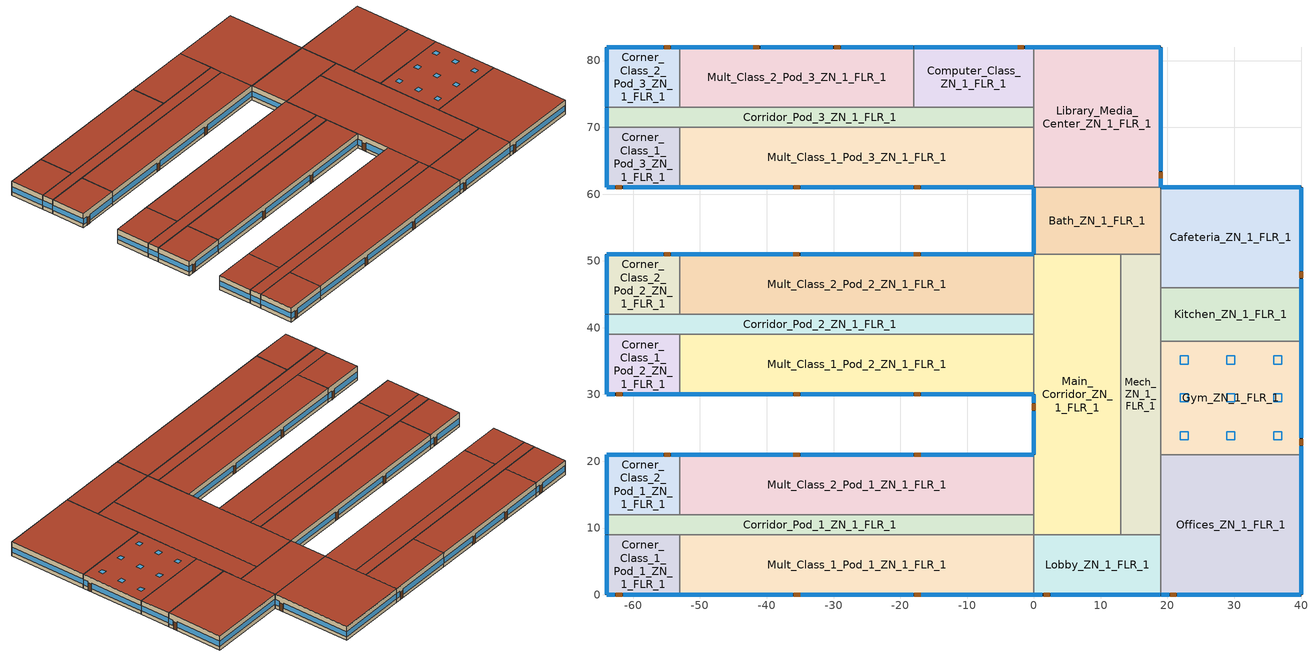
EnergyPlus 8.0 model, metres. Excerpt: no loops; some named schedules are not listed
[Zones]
Corner_Class_1_Pod_1_ZN_1_FLR_1
 floor ground (ext_slab_6in_with_carpet): -64,9 -53,9 -53,0 -64,0 z0
 wall outside (nonres_ext_wall): -64,9 -64,0 -53,0 z0:4
 wall to Mult_Class_1_Pod_1_ZN_1_FLR_1 (int_wall): -53,0 -53,9 z0:4
 wall to Corridor_Pod_1_ZN_1_FLR_1 (int_wall): -53,9 -64,9 z0:4
 window (Window_U_0.40_SHGC_0.38): -64,8.95 -64,0.05 z1.1:2.52; -63.95,0 -62.73,0 / -61.51,0 -53.05,0 z0.92:2.51
 door (Swinging Door_con): -62.59,0 -61.68,0 z0:2.13
 roof outside (nonres_roof): -64,0 -53,0 -53,9 -64,9 z4
Mult_Class_1_Pod_1_ZN_1_FLR_1
 floor ground (ext_slab_6in_with_carpet): -53,9 0,9 0,0 -53,0 z0
 wall outside (nonres_ext_wall): -53,0 0,0 z0:4
 wall to Lobby_ZN_1_FLR_1 (int_wall): 0,0 0,9 z0:4
 wall to Corridor_Pod_1_ZN_1_FLR_1 (int_wall): 0,9 -53,9 z0:4
 window (Window_U_0.40_SHGC_0.38): -52.95,0 -36.13,0 / -34.91,0 -18.09,0 / -16.87,0 -0.05,0 z1.03:2.5
 door (Swinging Door_con): -35.94,0 -35.02,0 / -17.88,0 -16.97,0 z0:2.13
 roof outside (nonres_roof): -53,0 0,0 0,9 -53,9 z4
Corridor_Pod_1_ZN_1_FLR_1
 floor ground (ext_slab_6in_with_carpet): -64,12 0,12 0,9 -64,9 z0
 wall outside (nonres_ext_wall): -64,12 -64,9 z0:4
 wall to Main_Corridor_ZN_1_FLR_1 (int_wall): 0,9 0,12 z0:4
 wall to Mult_Class_2_Pod_1_ZN_1_FLR_1 (int_wall): 0,12 -53,12 z0:4
 wall to Corner_Class_2_Pod_1_ZN_1_FLR_1 (int_wall): -53,12 -64,12 z0:4
 window (Window_U_0.40_SHGC_0.38): -64,11.95 -64,9.05 z1.1:2.55
 roof outside (nonres_roof): -64,9 0,9 0,12 -64,12 z4
Corner_Class_2_Pod_1_ZN_1_FLR_1
 floor ground (ext_slab_6in_with_carpet): -64,21 -53,21 -53,12 -64,12 z0
 wall outside (nonres_ext_wall): -53,21 -64,21 -64,12 z0:4
 wall to Mult_Class_2_Pod_1_ZN_1_FLR_1 (int_wall): -53,12 -53,21 z0:4
 window (Window_U_0.40_SHGC_0.38): -64,20.95 -64,12.05 z1.1:2.52; -53.05,21 -54.27,21 / -55.49,21 -63.95,21 z0.92:2.51
 door (Swinging Door_con): -54.43,21 -55.34,21 z0:2.13
 roof outside (nonres_roof): -64,12 -53,12 -53,21 -64,21 z4
Mult_Class_2_Pod_1_ZN_1_FLR_1
 floor ground (ext_slab_6in_with_carpet): -53,21 0,21 0,12 -53,12 z0
 wall outside (nonres_ext_wall): 0,21 -53,21 z0:4
 wall to Main_Corridor_ZN_1_FLR_1 (int_wall): 0,12 0,21 z0:4
 window (Window_U_0.40_SHGC_0.38): -0.05,21 -16.87,21 / -18.09,21 -34.91,21 / -36.13,21 -52.95,21 z1.03:2.5
 door (Swinging Door_con): -16.98,21 -17.89,21 / -35.09,21 -36.01,21 z0:2.13
 roof outside (nonres_roof): -53,12 0,12 0,21 -53,21 z4
Corner_Class_1_Pod_2_ZN_1_FLR_1
 floor ground (ext_slab_6in_with_carpet): -64,39 -53,39 -53,30 -64,30 z0
 wall outside (nonres_ext_wall): -64,39 -64,30 -53,30 z0:4
 wall to Mult_Class_1_Pod_2_ZN_1_FLR_1 (int_wall): -53,30 -53,39 z0:4
 wall to Corridor_Pod_2_ZN_1_FLR_1 (int_wall): -53,39 -64,39 z0:4
 window (Window_U_0.40_SHGC_0.38): -64,38.95 -64,30.05 z1.1:2.52; -63.95,30 -62.73,30 / -61.51,30 -53.05,30 z0.92:2.51
 door (Swinging Door_con): -62.53,30 -61.62,30 z0:2.13
 roof outside (nonres_roof): -64,30 -53,30 -53,39 -64,39 z4
Mult_Class_1_Pod_2_ZN_1_FLR_1
 floor ground (ext_slab_6in_with_carpet): -53,39 0,39 0,30 -53,30 z0
 wall outside (nonres_ext_wall): -53,30 0,30 z0:4
 wall to Main_Corridor_ZN_1_FLR_1 (int_wall): 0,30 0,39 z0:4
 wall to Corridor_Pod_2_ZN_1_FLR_1 (int_wall): 0,39 -53,39 z0:4
 window (Window_U_0.40_SHGC_0.38): -52.95,30 -36.13,30 / -34.91,30 -18.09,30 / -16.87,30 -0.05,30 z1.03:2.5
 door (Swinging Door_con): -35.94,30 -35.03,30 / -17.89,30 -16.98,30 z0:2.13
 roof outside (nonres_roof): -53,30 0,30 0,39 -53,39 z4
Corridor_Pod_2_ZN_1_FLR_1
 floor ground (ext_slab_6in_with_carpet): -64,42 0,42 0,39 -64,39 z0
 wall outside (nonres_ext_wall): -64,42 -64,39 z0:4
 wall to Main_Corridor_ZN_1_FLR_1 (int_wall): 0,39 0,42 z0:4
 wall to Mult_Class_2_Pod_2_ZN_1_FLR_1 (int_wall): 0,42 -53,42 z0:4
 wall to Corner_Class_2_Pod_2_ZN_1_FLR_1 (int_wall): -53,42 -64,42 z0:4
 window (Window_U_0.40_SHGC_0.38): -64,41.95 -64,39.05 z1.1:2.55
 roof outside (nonres_roof): -64,39 0,39 0,42 -64,42 z4
Corner_Class_2_Pod_2_ZN_1_FLR_1
 floor ground (ext_slab_6in_with_carpet): -64,51 -53,51 -53,42 -64,42 z0
 wall outside (nonres_ext_wall): -53,51 -64,51 -64,42 z0:4
 wall to Mult_Class_2_Pod_2_ZN_1_FLR_1 (int_wall): -53,42 -53,51 z0:4
 window (Window_U_0.40_SHGC_0.38): -64,50.95 -64,42.05 z1.1:2.52; -53.05,51 -54.27,51 / -55.49,51 -63.95,51 z0.92:2.51
 door (Swinging Door_con): -54.45,51 -55.36,51 z0:2.13
 roof outside (nonres_roof): -64,42 -53,42 -53,51 -64,51 z4
Mult_Class_2_Pod_2_ZN_1_FLR_1
 floor ground (ext_slab_6in_with_carpet): -53,51 0,51 0,42 -53,42 z0
 wall outside (nonres_ext_wall): 0,51 -53,51 z0:4
 wall to Main_Corridor_ZN_1_FLR_1 (int_wall): 0,42 0,51 z0:4
 window (Window_U_0.40_SHGC_0.38): -0.05,51 -16.87,51 / -18.09,51 -34.91,51 / -36.13,51 -52.95,51 z1.03:2.5
 door (Swinging Door_con): -17.05,51 -17.96,51 / -35.11,51 -36.02,51 z0:2.13
 roof outside (nonres_roof): -53,42 0,42 0,51 -53,51 z4
Corner_Class_1_Pod_3_ZN_1_FLR_1
 floor ground (ext_slab_6in_with_carpet): -64,70 -53,70 -53,61 -64,61 z0
 wall outside (nonres_ext_wall): -64,70 -64,61 -53,61 z0:4
 wall to Mult_Class_1_Pod_3_ZN_1_FLR_1 (int_wall): -53,61 -53,70 z0:4
 wall to Corridor_Pod_3_ZN_1_FLR_1 (int_wall): -53,70 -64,70 z0:4
 window (Window_U_0.40_SHGC_0.38): -64,69.95 -64,61.05 z1.1:2.52; -63.95,61 -62.73,61 / -61.51,61 -53.05,61 z0.92:2.51
 door (Swinging Door_con): -62.62,61 -61.7,61 z0:2.13
 roof outside (nonres_roof): -64,61 -53,61 -53,70 -64,70 z4
Mult_Class_1_Pod_3_ZN_1_FLR_1
 floor ground (ext_slab_6in_with_carpet): -53,70 0,70 0,61 -53,61 z0
 wall outside (nonres_ext_wall): -53,61 0,61 z0:4
 wall to Library_Media_Center_ZN_1_FLR_1 (int_wall): 0,61 0,70 z0:4
 wall to Corridor_Pod_3_ZN_1_FLR_1 (int_wall): 0,70 -53,70 z0:4
 window (Window_U_0.40_SHGC_0.38): -52.95,61 -36.13,61 / -34.91,61 -18.09,61 / -16.87,61 -0.05,61 z1.03:2.5
 door (Swinging Door_con): -35.96,61 -35.05,61 / -17.92,61 -17.01,61 z0:2.13
 roof outside (nonres_roof): -53,61 0,61 0,70 -53,70 z4
Corridor_Pod_3_ZN_1_FLR_1
 floor ground (ext_slab_6in_with_carpet): -64,73 0,73 0,70 -64,70 z0
 wall outside (nonres_ext_wall): -64,73 -64,70 z0:4
 wall to Library_Media_Center_ZN_1_FLR_1 (int_wall): 0,70 0,73 z0:4
 wall to Computer_Class_ZN_1_FLR_1 (int_wall): 0,73 -18,73 z0:4
 wall to Mult_Class_2_Pod_3_ZN_1_FLR_1 (int_wall): -18,73 -53,73 z0:4
 wall to Corner_Class_2_Pod_3_ZN_1_FLR_1 (int_wall): -53,73 -64,73 z0:4
 window (Window_U_0.40_SHGC_0.38): -64,72.95 -64,70.05 z1.1:2.55
 roof outside (nonres_roof): -64,70 0,70 0,73 -64,73 z4
Corner_Class_2_Pod_3_ZN_1_FLR_1
 floor ground (ext_slab_6in_with_carpet): -64,82 -53,82 -53,73 -64,73 z0
 wall outside (nonres_ext_wall): -53,82 -64,82 -64,73 z0:4
 wall to Mult_Class_2_Pod_3_ZN_1_FLR_1 (int_wall): -53,73 -53,82 z0:4
 window (Window_U_0.40_SHGC_0.38): -53.05,82 -54.27,82 / -55.52,82 -63.95,82 z0.92:2.51; -64,81.95 -64,73.05 z1.1:2.52
 door (Swinging Door_con): -54.44,82 -55.36,82 z0:2.13
 roof outside (nonres_roof): -64,73 -53,73 -53,82 -64,82 z4
Mult_Class_2_Pod_3_ZN_1_FLR_1
 floor ground (ext_slab_6in_with_carpet): -53,82 -18,82 -18,73 -53,73 z0
 wall outside (nonres_ext_wall): -18,82 -53,82 z0:4
 wall to Computer_Class_ZN_1_FLR_1 (int_wall): -18,73 -18,82 z0:4
 window (Window_U_0.40_SHGC_0.38): -18.05,82 -28.87,82 / -30.09,82 -40.91,82 / -42.13,82 -52.95,82 z0.99:2.5
 door (Swinging Door_con): -29,82 -29.92,82 / -41.09,82 -42.01,82 z0:2.13
 roof outside (nonres_roof): -53,73 -18,73 -18,82 -53,82 z4
Computer_Class_ZN_1_FLR_1
 floor ground (ext_slab_6in_with_carpet): -18,82 0,82 0,73 -18,73 z0
 wall outside (nonres_ext_wall): 0,82 -18,82 z0:4
 wall to Library_Media_Center_ZN_1_FLR_1 (int_wall): 0,73 0,82 z0:4
 window (Window_U_0.40_SHGC_0.38): -0.05,82 -1.27,82 / -2.49,82 -17.95,82 z1:2.51
 door (Swinging Door_con): -1.5,82 -2.42,82 z0:2.13
 roof outside (nonres_roof): -18,73 0,73 0,82 -18,82 z4
Main_Corridor_ZN_1_FLR_1
 floor ground (ext_slab_6in_with_carpet): 0,51 13,51 13,9 0,9 z0
 wall outside (nonres_ext_wall): 0,30 0,21 z0:4
 wall to Lobby_ZN_1_FLR_1 (int_wall): 0,9 13,9 z0:4
 wall to Mech_ZN_1_FLR_1 (int_wall): 13,9 13,51 z0:4
 wall to Bath_ZN_1_FLR_1 (int_wall): 13,51 0,51 z0:4
 window (Window_U_0.40_SHGC_0.38): 0,29.95 0,28.73 / 0,27.51 0,21.05 z0.88:2.52
 door (Swinging Door_con): 0,28.58 0,27.67 z0:2.13
 roof outside (nonres_roof): 0,9 13,9 13,51 0,51 z4
Lobby_ZN_1_FLR_1
 floor ground (ext_slab_6in_with_carpet): 0,9 19,9 19,0 0,0 z0
 wall outside (nonres_ext_wall): 0,0 19,0 z0:4
 wall to Offices_ZN_1_FLR_1 (int_wall): 19,0 19,9 z0:4
 wall to Mech_ZN_1_FLR_1 (int_wall): 19,9 13,9 z0:4
 window (Window_U_0.40_SHGC_0.38): 0.05,0 1.27,0 / 2.49,0 18.95,0 z1:2.51
 door (Swinging Door_con): 1.5,0 2.41,0 z0:2.13
 roof outside (nonres_roof): 0,0 19,0 19,9 0,9 z4
Mech_ZN_1_FLR_1
 floor ground (ext_slab_6in_with_carpet): 13,51 19,51 19,9 13,9 z0
 wall to Offices_ZN_1_FLR_1 (int_wall): 19,9 19,21 z0:4
 wall to Gym_ZN_1_FLR_1 (int_wall): 19,21 19,38 z0:4
 wall to Kitchen_ZN_1_FLR_1 (int_wall): 19,38 19,46 z0:4
 wall to Cafeteria_ZN_1_FLR_1 (int_wall): 19,46 19,51 z0:4
 wall to Bath_ZN_1_FLR_1 (int_wall): 19,51 13,51 z0:4
 roof outside (nonres_roof): 13,9 19,9 19,51 13,51 z4
Bath_ZN_1_FLR_1
 floor ground (ext_slab_6in_with_carpet): 0,61 19,61 19,51 0,51 z0
 wall outside (nonres_ext_wall): 0,61 0,51 z0:4
 wall to Cafeteria_ZN_1_FLR_1 (int_wall): 19,51 19,61 z0:4
 wall to Library_Media_Center_ZN_1_FLR_1 (int_wall): 19,61 0,61 z0:4
 window (Window_U_0.40_SHGC_0.38): 0,60.95 0,51.05 z1.1:2.51
 roof outside (nonres_roof): 0,51 19,51 19,61 0,61 z4
Offices_ZN_1_FLR_1
 floor ground (ext_slab_6in_with_carpet): 19,21 40,21 40,0 19,0 z0
 wall outside (nonres_ext_wall): 19,0 40,0 40,21 z0:4
 wall to Gym_ZN_1_FLR_1 (int_wall): 40,21 19,21 z0:4
 window (Window_U_0.40_SHGC_0.38): 40,0.05 40,20.95 z1.1:2.51; 19.05,0 20.27,0 / 21.49,0 39.95,0 z1.01:2.51
 door (Swinging Door_con): 20.39,0 21.3,0 z0:2.13
 roof outside (nonres_roof): 19,0 40,0 40,21 19,21 z4
Gym_ZN_1_FLR_1
 floor ground (ext_slab_6in_with_carpet): 19,38 40,38 40,21 19,21 z0
 wall outside (nonres_ext_wall): 40,21 40,38 z0:4
 wall to Kitchen_ZN_1_FLR_1 (int_wall): 40,38 19,38 z0:4
 window (Window_U_0.40_SHGC_0.38): 40,21.05 40,22.27 / 40,23.49 40,37.95 z0.99:2.51
 door (Swinging Door_con): 40,22.38 40,23.3 z0:2.13
 roof outside (nonres_roof): 19,21 40,21 40,38 19,38 z4
 skylight (Window_U_0.50_SHGC_0.40): 21.89,23.22 23.11,23.22 23.11,24.44 21.89,24.44 z4; 28.89,23.22 30.11,23.22 30.11,24.44 28.89,24.44 z4; 35.89,23.22 37.11,23.22 37.11,24.44 35.89,24.44 z4; 21.89,28.89 23.11,28.89 23.11,30.11 21.89,30.11 z4; 28.89,28.89 30.11,28.89 30.11,30.11 28.89,30.11 z4; 35.89,28.89 37.11,28.89 37.11,30.11 35.89,30.11 z4; 21.89,34.56 23.11,34.56 23.11,35.78 21.89,35.78 z4; 28.89,34.56 30.11,34.56 30.11,35.78 28.89,35.78 z4; 35.89,34.56 37.11,34.56 37.11,35.78 35.89,35.78 z4
Kitchen_ZN_1_FLR_1
 floor ground (ext_slab_6in_with_carpet): 19,46 40,46 40,38 19,38 z0
 wall outside (nonres_ext_wall): 40,38 40,46 z0:4
 wall to Cafeteria_ZN_1_FLR_1 (int_wall): 40,46 19,46 z0:4
 window (Window_U_0.40_SHGC_0.38): 40,38.05 40,45.95 z1.1:2.52
 roof outside (nonres_roof): 19,38 40,38 40,46 19,46 z4
Cafeteria_ZN_1_FLR_1
 floor ground (ext_slab_6in_with_carpet): 19,61 40,61 40,46 19,46 z0
 wall outside (nonres_ext_wall): 40,46 40,61 19,61 z0:4
 window (Window_U_0.40_SHGC_0.38): 39.95,61 19.05,61 z1.1:2.51; 40,46.05 40,47.27 / 40,48.49 40,60.95 z0.97:2.51
 door (Swinging Door_con): 40,47.45 40,48.37 z0:2.13
 roof outside (nonres_roof): 19,46 40,46 40,61 19,61 z4
Library_Media_Center_ZN_1_FLR_1
 floor ground (ext_slab_6in_with_carpet): 0,82 19,82 19,61 0,61 z0
 wall outside (nonres_ext_wall): 19,61 19,82 0,82 z0:4
 window (Window_U_0.40_SHGC_0.38): 18.95,82 0.05,82 z1.1:2.51; 19,61.05 19,62.27 / 19,63.49 19,81.95 z1.01:2.51
 door (Swinging Door_con): 19,62.4 19,63.31 z0:2.13
 roof outside (nonres_roof): 0,61 19,61 19,82 0,82 z4
[Building]
Primary School: North Axis {deg}=0; Terrain=City; Loads Convergence Tolerance Value=0.04; Temperature Convergence Tolerance Value {deltaC}=0.2; Solar Distribution=FullInteriorAndExterior; Maximum Number of Warmup Days=25; Minimum Number of Warmup Days=6
[Site:Location]
Site:Location=Denver-Aurora-Buckley.AFB_CO_USA WMO=724695; Latitude {N+ S-}=39.72; Longitude {W- E+}=-104.75; Time Zone Relative to GMT {GMT+/-}=-7; Elevation {m}=1726
[SizingPeriod:DesignDay] Day of Month=21; Dry-Bulb Temperature Range Modifier Type=DefaultMultipliers; Humidity Condition Type=Wetbulb; Barometric Pressure {Pa}=82237; Rain {Yes/No}=No; Snow on ground {Yes/No}=No; Daylight Savings Time Indicator=No
Name | Month | Day Type | Maximum Dry-Bulb Temperature {C} | Daily Dry-Bulb Temperature Range {C} | Wetbulb at Maximum Dry-Bulb {C} | Wind Speed {m/s} design conditions vs. traditional 6.71 m/s (15 mph) | Wind Direction {Degrees; N=0, S=180} | Solar Model Indicator | Clearness {0.0 to 1.1} | Wind Speed {m/s} design conditions vs. traditional 3.35 m/s (7mph) | ASHRAE Clear Sky Optical Depth for Beam Irradiance (taub) | ASHRAE Clear Sky Optical Depth for Diffuse Irradiance (taud)
Denver-Aurora-Buckley.AFB_CO_USA Ann Htg 99.6% Condns DB | 12 | WinterDesignDay | -17.9 | 0 | -17.9 | 2.5 | 180 | ASHRAEClearSky | 0
Denver-Aurora-Buckley.AFB_CO_USA Ann Clg .4% Condns DB=>MWB | 7 | SummerDesignDay | 33.9 | 14.8 | 15 |  | 30 | ASHRAETau |  | 3.6 | 0.423 | 2.02
[Site:GroundTemperature:BuildingSurface]
20.68, 20.64, 20.65, 20.65, 20.7, 22.97, 23.33, 23.41, 23.45, 21.17, 20.85, 20.74
[Site:WaterMainsTemperature]
Calculation Method=CORRELATION; Annual Average Outdoor Air Temperature {C}=9.95; Maximum Difference In Monthly Average Outdoor Air Temperatures {deltaC}=23.7
[Material:NoMass]
Opaque Door panel_con: MediumRough, 0.475964, 0.9, 0.7, 0.7
CP02 CARPET PAD: VeryRough, 0.21648, 0.9, 0.7, 0.8
Nonres_Roof_Insulation: MediumSmooth, 5.30668, 0.9, 0.7, 0.7
Nonres_Exterior_Wall_Insulation: MediumSmooth, 2.81828, 0.9, 0.7, 0.7
[Construction]
Swinging Door_con: Opaque Door panel_con
InteriorFurnishings: Std Wood 6inch
int_wall: G01 13mm gypsum board, G01 13mm gypsum board
ext_slab_6in_with_carpet: 150mm Normalweight concrete floor, CP02 CARPET PAD
nonres_roof: F13 Built-up roofing, Nonres_Roof_Insulation, F08 Metal surface
nonres_ext_wall: F07 25mm stucco, G01 16mm gypsum board, Nonres_Exterior_Wall_Insulation, G01 16mm gypsum board
Window_U_0.50_SHGC_0.40: Glass_2052_LayerAvg, Gap_1_W_0_0038, Glass_2027F_LayerAvg
[CONSTRUCTION]
Window_U_0.40_SHGC_0.38, Glass_8652_LayerAvg, Gap_1_W_0_0127, Glass_102_LayerAvg
[Material]
Name | Roughness | Thickness {m} | Conductivity {W/m-K} | Density {kg/m3} | Specific Heat {J/kg-K} | Thermal Absorptance | Solar Absorptance | Visible Absorptance | Absorptance:Thermal | Absorptance:Solar | Absorptance:Visible
Std Wood 6inch | MediumSmooth | 0.15 | 0.12 | 540 | 1210 | 0.9 | 0.7 | 0.7
F07 25mm stucco | Smooth | 0.0254 | 0.72 | 1856 | 840 | 0.9 | 0.7 | 0.7
F08 Metal surface | Smooth | 0.0008 | 45.28 | 7824 | 500
F13 Built-up roofing | Rough | 0.0095 | 0.16 | 1120 | 1460 |  |  |  | 0.9 | 0.77
G01 13mm gypsum board | Smooth | 0.0127 | 0.16 | 800 | 1090 |  |  |  | 0.9 | 0.7 | 0.5
G01 16mm gypsum board | MediumSmooth | 0.0159 | 0.16 | 800 | 1090
150mm Normalweight concrete floor | MediumRough | 0.1524 | 2.31 | 2322 | 832
[WindowMaterial:Glazing] Optical Data Type=SpectralAverage; IR Transmittance=0
Name | Layer name : CLEAR_3.DAT | Thickness | Solar Transmittance | Solar Front Reflectance | Solar Back Reflectance | Visible Transmittance | Visible Front Reflectance | Visible Back reflectance | Front Emissivity | Back Emissivity | Conductivity | Layer name : 86SGP-G.CIG | Layer name : LoE270-4.CIG | Layer name : Low-E 50 CSR.MWF (Window_U_0.41_SHGC_0.38)
 | Glass_102_LayerAvg | 0.003048 | 0.833848 | 0.0747638 | 0.0748545 | 0.89926 | 0.082563 | 0.082564 | 0.84 | 0.84 | 1
 |  | 0.00837 | 0.507767 | 0.054228 | 0.0544931 | 0.586833 | 0.05805 | 0.058397 | 0.84 | 0.84 | 1 | Glass_2052_LayerAvg
 |  | 0.004 | 0.369744 | 0.470069 | 0.340935 | 0.765222 | 0.0546 | 0.073741 | 0.03675 | 0.84 | 1 |  | Glass_2027F_LayerAvg
 |  | 0.003059 | 0.343691 | 0.298987 | 0.462105 | 0.487937 | 0.209449 | 0.306829 | 0.84 | 0.39 | 0.962 |  |  | Glass_8652_LayerAvg
[WindowMaterial:Gas] type=Air
Name | gap name - Air | thickness
 | Gap_1_W_0_0038 | 0.0038
 | Gap_1_W_0_0127 | 0.0127
[Zone] Type=1; Multiplier=1; Ceiling Height {m}=4; Floor Area {m2}=autocalculate; Part of Total Floor Area=Yes
Name | Volume {m3}
Corner_Class_1_Pod_1_ZN_1_FLR_1; Corner_Class_2_Pod_1_ZN_1_FLR_1; Corner_Class_1_Pod_2_ZN_1_FLR_1; Corner_Class_2_Pod_2_ZN_1_FLR_1; Corner_Class_1_Pod_3_ZN_1_FLR_1; Corner_Class_2_Pod_3_ZN_1_FLR_1 | 396
Mult_Class_1_Pod_1_ZN_1_FLR_1; Mult_Class_2_Pod_1_ZN_1_FLR_1; Mult_Class_1_Pod_2_ZN_1_FLR_1; Mult_Class_2_Pod_2_ZN_1_FLR_1; Mult_Class_1_Pod_3_ZN_1_FLR_1 | 1908
Corridor_Pod_1_ZN_1_FLR_1; Corridor_Pod_2_ZN_1_FLR_1; Corridor_Pod_3_ZN_1_FLR_1 | 768
Mult_Class_2_Pod_3_ZN_1_FLR_1; Cafeteria_ZN_1_FLR_1 | 1260
Computer_Class_ZN_1_FLR_1 | 648
Main_Corridor_ZN_1_FLR_1 | 2184
Lobby_ZN_1_FLR_1 | 684
Mech_ZN_1_FLR_1 | 1008
Bath_ZN_1_FLR_1 | 760
Offices_ZN_1_FLR_1 | 1764
Gym_ZN_1_FLR_1 | 1428
Kitchen_ZN_1_FLR_1 | 672
Library_Media_Center_ZN_1_FLR_1 | 1596
[InternalMass] Construction=InteriorFurnishings
Name | Zone | Surface Area {m2}
Corner_Class_1_Pod_1_ZN_1_FLR_1_InternalMass_1 | Corner_Class_1_Pod_1_ZN_1_FLR_1 | 198
Mult_Class_1_Pod_1_ZN_1_FLR_1_InternalMass_1 | Mult_Class_1_Pod_1_ZN_1_FLR_1 | 954
Corridor_Pod_1_ZN_1_FLR_1_InternalMass_1 | Corridor_Pod_1_ZN_1_FLR_1 | 384
Corner_Class_2_Pod_1_ZN_1_FLR_1_InternalMass_1 | Corner_Class_2_Pod_1_ZN_1_FLR_1 | 198
Mult_Class_2_Pod_1_ZN_1_FLR_1_InternalMass_1 | Mult_Class_2_Pod_1_ZN_1_FLR_1 | 954
Corner_Class_1_Pod_2_ZN_1_FLR_1_InternalMass_1 | Corner_Class_1_Pod_2_ZN_1_FLR_1 | 198
Mult_Class_1_Pod_2_ZN_1_FLR_1_InternalMass_1 | Mult_Class_1_Pod_2_ZN_1_FLR_1 | 954
Corridor_Pod_2_ZN_1_FLR_1_InternalMass_1 | Corridor_Pod_2_ZN_1_FLR_1 | 384
Corner_Class_2_Pod_2_ZN_1_FLR_1_InternalMass_1 | Corner_Class_2_Pod_2_ZN_1_FLR_1 | 198
Mult_Class_2_Pod_2_ZN_1_FLR_1_InternalMass_1 | Mult_Class_2_Pod_2_ZN_1_FLR_1 | 954
Corner_Class_1_Pod_3_ZN_1_FLR_1_InternalMass_1 | Corner_Class_1_Pod_3_ZN_1_FLR_1 | 198
Mult_Class_1_Pod_3_ZN_1_FLR_1_InternalMass_1 | Mult_Class_1_Pod_3_ZN_1_FLR_1 | 954
Corridor_Pod_3_ZN_1_FLR_1_InternalMass_1 | Corridor_Pod_3_ZN_1_FLR_1 | 384
Corner_Class_2_Pod_3_ZN_1_FLR_1_InternalMass_1 | Corner_Class_2_Pod_3_ZN_1_FLR_1 | 198
Mult_Class_2_Pod_3_ZN_1_FLR_1_InternalMass_1 | Mult_Class_2_Pod_3_ZN_1_FLR_1 | 630
Computer_Class_ZN_1_FLR_1_InternalMass_1 | Computer_Class_ZN_1_FLR_1 | 324
Main_Corridor_ZN_1_FLR_1_InternalMass_1 | Main_Corridor_ZN_1_FLR_1 | 1092
Lobby_ZN_1_FLR_1_InternalMass_1 | Lobby_ZN_1_FLR_1 | 342
Mech_ZN_1_FLR_1_InternalMass_1 | Mech_ZN_1_FLR_1 | 504
Bath_ZN_1_FLR_1_InternalMass_1 | Bath_ZN_1_FLR_1 | 380
Offices_ZN_1_FLR_1_InternalMass_1 | Offices_ZN_1_FLR_1 | 882
Gym_ZN_1_FLR_1_InternalMass_1 | Gym_ZN_1_FLR_1 | 714
Kitchen_ZN_1_FLR_1_InternalMass_1 | Kitchen_ZN_1_FLR_1 | 336
Cafeteria_ZN_1_FLR_1_InternalMass_1 | Cafeteria_ZN_1_FLR_1 | 630
Library_Media_Center_ZN_1_FLR_1_InternalMass_1 | Library_Media_Center_ZN_1_FLR_1 | 798
[People] Fraction Radiant=0.3; Sensible Heat Fraction=AUTOCALCULATE; Activity Level Schedule=ACTIVITY_SCH; Enable ASHRAE 55 Comfort Warnings=No; Mean Radiant Temperature Calculation Type=ZoneAveraged; Work Efficiency Schedule=WORK_EFF_SCH; Clothing Insulation Schedule=CLOTHING_SCH; Air Velocity Schedule=AIR_VELO_SCH; Thermal Comfort Model 1 Type=FANGER
Name | Zone or ZoneList | Number of People Schedule | Number of People Calculation Method | Zone Floor Area per Person {m2/person} | Number of People
Corner_Class_1_Pod_1_ZN_1_FLR_1 | Corner_Class_1_Pod_1_ZN_1_FLR_1 | BLDG_OCC_SCH | Area/Person | 3.716
Mult_Class_1_Pod_1_ZN_1_FLR_1 | Mult_Class_1_Pod_1_ZN_1_FLR_1 | BLDG_OCC_SCH | Area/Person | 3.716
Corridor_Pod_1_ZN_1_FLR_1 | Corridor_Pod_1_ZN_1_FLR_1 | BLDG_OCC_SCH | People |  | 0
Corner_Class_2_Pod_1_ZN_1_FLR_1 | Corner_Class_2_Pod_1_ZN_1_FLR_1 | BLDG_OCC_SCH | Area/Person | 3.716
Mult_Class_2_Pod_1_ZN_1_FLR_1 | Mult_Class_2_Pod_1_ZN_1_FLR_1 | BLDG_OCC_SCH | Area/Person | 3.716
Corner_Class_1_Pod_2_ZN_1_FLR_1 | Corner_Class_1_Pod_2_ZN_1_FLR_1 | BLDG_OCC_SCH | Area/Person | 3.716
Mult_Class_1_Pod_2_ZN_1_FLR_1 | Mult_Class_1_Pod_2_ZN_1_FLR_1 | BLDG_OCC_SCH | Area/Person | 3.716
Corridor_Pod_2_ZN_1_FLR_1 | Corridor_Pod_2_ZN_1_FLR_1 | BLDG_OCC_SCH | People |  | 0
Corner_Class_2_Pod_2_ZN_1_FLR_1 | Corner_Class_2_Pod_2_ZN_1_FLR_1 | BLDG_OCC_SCH | Area/Person | 3.716
Mult_Class_2_Pod_2_ZN_1_FLR_1 | Mult_Class_2_Pod_2_ZN_1_FLR_1 | BLDG_OCC_SCH | Area/Person | 3.716
Corner_Class_1_Pod_3_ZN_1_FLR_1 | Corner_Class_1_Pod_3_ZN_1_FLR_1 | BLDG_OCC_SCH | Area/Person | 3.716
Mult_Class_1_Pod_3_ZN_1_FLR_1 | Mult_Class_1_Pod_3_ZN_1_FLR_1 | BLDG_OCC_SCH | Area/Person | 3.716
Corridor_Pod_3_ZN_1_FLR_1 | Corridor_Pod_3_ZN_1_FLR_1 | BLDG_OCC_SCH | People |  | 0
Corner_Class_2_Pod_3_ZN_1_FLR_1 | Corner_Class_2_Pod_3_ZN_1_FLR_1 | BLDG_OCC_SCH | Area/Person | 3.716
Mult_Class_2_Pod_3_ZN_1_FLR_1 | Mult_Class_2_Pod_3_ZN_1_FLR_1 | BLDG_OCC_SCH | Area/Person | 3.716
Computer_Class_ZN_1_FLR_1 | Computer_Class_ZN_1_FLR_1 | BLDG_OCC_SCH_Extend | Area/Person | 3.716
Mech_ZN_1_FLR_1 | Mech_ZN_1_FLR_1 | BLDG_OCC_SCH | People |  | 0
Bath_ZN_1_FLR_1 | Bath_ZN_1_FLR_1 | BLDG_OCC_SCH | People |  | 0
Offices_ZN_1_FLR_1 | Offices_ZN_1_FLR_1 | BLDG_OCC_SCH_Offices | Area/Person | 18.579
Gym_ZN_1_FLR_1 | Gym_ZN_1_FLR_1 | BLDG_OCC_SCH_Gym | Area/Person | 3.096
Kitchen_ZN_1_FLR_1 | Kitchen_ZN_1_FLR_1 | BLDG_OCC_SCH | People |  | 27
Cafeteria_ZN_1_FLR_1 | Cafeteria_ZN_1_FLR_1 | BLDG_OCC_SCH_Cafeteria | Area/Person | 0.929
Library_Media_Center_ZN_1_FLR_1 | Library_Media_Center_ZN_1_FLR_1 | BLDG_OCC_SCH | Area/Person | 9.289
[Lights] Design Level Calculation Method=Watts/Area; Return Air Fraction=0; Fraction Radiant=0.37; Fraction Visible=0.2; Fraction Replaceable=1; Return Air Fraction Calculated from Plenum Temperature=No
Name | Zone or ZoneList | Schedule | Watts per Zone Floor Area {W/m2}2},
Corner_Class_1_Pod_1_ZN_1_FLR_1_Lights | Corner_Class_1_Pod_1_ZN_1_FLR_1 | BLDG_LIGHT_CLASSROOM_SCH | 9.9028
Mult_Class_1_Pod_1_ZN_1_FLR_1_Lights | Mult_Class_1_Pod_1_ZN_1_FLR_1 | BLDG_LIGHT_CLASSROOM_SCH | 9.9028
Corridor_Pod_1_ZN_1_FLR_1_Lights | Corridor_Pod_1_ZN_1_FLR_1 | BLDG_LIGHT_CORRIDOR_SCH | 7.10418
Corner_Class_2_Pod_1_ZN_1_FLR_1_Lights | Corner_Class_2_Pod_1_ZN_1_FLR_1 | BLDG_LIGHT_CLASSROOM_SCH | 9.9028
Mult_Class_2_Pod_1_ZN_1_FLR_1_Lights | Mult_Class_2_Pod_1_ZN_1_FLR_1 | BLDG_LIGHT_CLASSROOM_SCH | 9.9028
Corner_Class_1_Pod_2_ZN_1_FLR_1_Lights | Corner_Class_1_Pod_2_ZN_1_FLR_1 | BLDG_LIGHT_CLASSROOM_SCH | 9.9028
Mult_Class_1_Pod_2_ZN_1_FLR_1_Lights | Mult_Class_1_Pod_2_ZN_1_FLR_1 | BLDG_LIGHT_CLASSROOM_SCH | 9.9028
Corridor_Pod_2_ZN_1_FLR_1_Lights | Corridor_Pod_2_ZN_1_FLR_1 | BLDG_LIGHT_CORRIDOR_SCH | 7.10418
Corner_Class_2_Pod_2_ZN_1_FLR_1_Lights | Corner_Class_2_Pod_2_ZN_1_FLR_1 | BLDG_LIGHT_CLASSROOM_SCH | 9.9028
Mult_Class_2_Pod_2_ZN_1_FLR_1_Lights | Mult_Class_2_Pod_2_ZN_1_FLR_1 | BLDG_LIGHT_CLASSROOM_SCH | 9.9028
Corner_Class_1_Pod_3_ZN_1_FLR_1_Lights | Corner_Class_1_Pod_3_ZN_1_FLR_1 | BLDG_LIGHT_CLASSROOM_SCH | 9.9028
Mult_Class_1_Pod_3_ZN_1_FLR_1_Lights | Mult_Class_1_Pod_3_ZN_1_FLR_1 | BLDG_LIGHT_CLASSROOM_SCH | 9.9028
Corridor_Pod_3_ZN_1_FLR_1_Lights | Corridor_Pod_3_ZN_1_FLR_1 | BLDG_LIGHT_CORRIDOR_SCH | 7.10418
Corner_Class_2_Pod_3_ZN_1_FLR_1_Lights | Corner_Class_2_Pod_3_ZN_1_FLR_1 | BLDG_LIGHT_CLASSROOM_SCH | 9.9028
Mult_Class_2_Pod_3_ZN_1_FLR_1_Lights | Mult_Class_2_Pod_3_ZN_1_FLR_1 | BLDG_LIGHT_CLASSROOM_SCH | 9.9028
Computer_Class_ZN_1_FLR_1_Lights | Computer_Class_ZN_1_FLR_1 | BLDG_LIGHT_SCH | 9.9028
Main_Corridor_ZN_1_FLR_1_Lights | Main_Corridor_ZN_1_FLR_1 | BLDG_LIGHT_CORRIDOR_SCH | 7.10418
Lobby_ZN_1_FLR_1_Lights | Lobby_ZN_1_FLR_1 | BLDG_LIGHT_LOBBYFLR1_SCH | 10.7639
Mech_ZN_1_FLR_1_Lights | Mech_ZN_1_FLR_1 | BLDG_LIGHT_SCH | 10.2257
Bath_ZN_1_FLR_1_Lights | Bath_ZN_1_FLR_1 | BLDG_LIGHT_BATH_SCH | 9.14932
Offices_ZN_1_FLR_1_Lights | Offices_ZN_1_FLR_1 | BLDG_LIGHT_OFFICE_SCH | 10.0104
Gym_ZN_1_FLR_1_Lights | Gym_ZN_1_FLR_1 | BLDG_LIGHT_GYM_SCH | 5.38196
Kitchen_ZN_1_FLR_1_Lights | Kitchen_ZN_1_FLR_1 | BLDG_LIGHT_SCH | 11.4097
Cafeteria_ZN_1_FLR_1_Lights | Cafeteria_ZN_1_FLR_1 | BLDG_LIGHT_SCH | 6.78126
Library_Media_Center_ZN_1_FLR_1_Lights | Library_Media_Center_ZN_1_FLR_1 | BLDG_LIGHT_LIBRARY_SCH | 8.39585
[ElectricEquipment] Design Level Calculation Method=EquipmentLevel
Name | Zone or ZoneList | Schedule | Design Level {W} | Fraction Latent | Fraction Radiant | Fraction Lost
Corner_Class_1_Pod_1_ZN_1_FLR_1_PlugMisc_Equip | Corner_Class_1_Pod_1_ZN_1_FLR_1 | BLDG_EQUIP_SCH | 1485 | 0 | 0.5 | 0
Mult_Class_1_Pod_1_ZN_1_FLR_1_PlugMisc_Equip | Mult_Class_1_Pod_1_ZN_1_FLR_1 | BLDG_EQUIP_SCH | 7155 | 0 | 0.5 | 0
Corridor_Pod_1_ZN_1_FLR_1_PlugMisc_Equip | Corridor_Pod_1_ZN_1_FLR_1 | BLDG_EQUIP_SCH | 768 | 0 | 0.5 | 0
Corner_Class_2_Pod_1_ZN_1_FLR_1_PlugMisc_Equip | Corner_Class_2_Pod_1_ZN_1_FLR_1 | BLDG_EQUIP_SCH | 1485 | 0 | 0.5 | 0
Mult_Class_2_Pod_1_ZN_1_FLR_1_PlugMisc_Equip | Mult_Class_2_Pod_1_ZN_1_FLR_1 | BLDG_EQUIP_SCH | 7155 | 0 | 0.5 | 0
Corner_Class_1_Pod_2_ZN_1_FLR_1_PlugMisc_Equip | Corner_Class_1_Pod_2_ZN_1_FLR_1 | BLDG_EQUIP_SCH | 1485 | 0 | 0.5 | 0
Mult_Class_1_Pod_2_ZN_1_FLR_1_PlugMisc_Equip | Mult_Class_1_Pod_2_ZN_1_FLR_1 | BLDG_EQUIP_SCH | 7155 | 0 | 0.5 | 0
Corridor_Pod_2_ZN_1_FLR_1_PlugMisc_Equip | Corridor_Pod_2_ZN_1_FLR_1 | BLDG_EQUIP_SCH | 768 | 0 | 0.5 | 0
Corner_Class_2_Pod_2_ZN_1_FLR_1_PlugMisc_Equip | Corner_Class_2_Pod_2_ZN_1_FLR_1 | BLDG_EQUIP_SCH | 1485 | 0 | 0.5 | 0
Mult_Class_2_Pod_2_ZN_1_FLR_1_PlugMisc_Equip | Mult_Class_2_Pod_2_ZN_1_FLR_1 | BLDG_EQUIP_SCH | 7155 | 0 | 0.5 | 0
Corner_Class_1_Pod_3_ZN_1_FLR_1_PlugMisc_Equip | Corner_Class_1_Pod_3_ZN_1_FLR_1 | BLDG_EQUIP_SCH | 1485 | 0 | 0.5 | 0
Mult_Class_1_Pod_3_ZN_1_FLR_1_PlugMisc_Equip | Mult_Class_1_Pod_3_ZN_1_FLR_1 | BLDG_EQUIP_SCH | 7155 | 0 | 0.5 | 0
Corridor_Pod_3_ZN_1_FLR_1_PlugMisc_Equip | Corridor_Pod_3_ZN_1_FLR_1 | BLDG_EQUIP_SCH | 768 | 0 | 0.5 | 0
Corner_Class_2_Pod_3_ZN_1_FLR_1_PlugMisc_Equip | Corner_Class_2_Pod_3_ZN_1_FLR_1 | BLDG_EQUIP_SCH | 1485 | 0 | 0.5 | 0
Mult_Class_2_Pod_3_ZN_1_FLR_1_PlugMisc_Equip | Mult_Class_2_Pod_3_ZN_1_FLR_1 | BLDG_EQUIP_SCH | 4725 | 0 | 0.5 | 0
Computer_Class_ZN_1_FLR_1_PlugMisc_Equip | Computer_Class_ZN_1_FLR_1 | BLDG_EQUIP_SCH | 3240 | 0 | 0.5 | 0
Main_Corridor_ZN_1_FLR_1_PlugMisc_Equip | Main_Corridor_ZN_1_FLR_1 | BLDG_EQUIP_SCH | 2184 | 0 | 0.5 | 0
Lobby_ZN_1_FLR_1_PlugMisc_Equip | Lobby_ZN_1_FLR_1 | BLDG_EQUIP_SCH | 684 | 0 | 0.5 | 0
Mech_ZN_1_FLR_1_PlugMisc_Equip | Mech_ZN_1_FLR_1 | BLDG_EQUIP_SCH | 2520 | 0 | 0.5 | 0
Bath_ZN_1_FLR_1_PlugMisc_Equip | Bath_ZN_1_FLR_1 | BLDG_EQUIP_SCH | 760 | 0 | 0.5 | 0
Offices_ZN_1_FLR_1_PlugMisc_Equip | Offices_ZN_1_FLR_1 | BLDG_EQUIP_SCH | 4762.8 | 0 | 0.5 | 0
Gym_ZN_1_FLR_1_PlugMisc_Equip | Gym_ZN_1_FLR_1 | BLDG_EQUIP_SCH | 1785 | 0 | 0.5 | 0
Kitchen_ZN_1_FLR_1_MiscElec_Equip | Kitchen_ZN_1_FLR_1 | KITCHEN_ELEC_EQUIP_SCH | 31995.6 | 0.25 | 0.3 | 0.2
Kitchen_ZN_1_FLR_1_Reach-in-Freezer | Kitchen_ZN_1_FLR_1 | Always_on | 915 | 0 | 0.25 | 0
Kitchen_ZN_1_FLR_1_Reach-in-Refrigerator | Kitchen_ZN_1_FLR_1 | Always_on | 570 | 0 | 0.25 | 0
Cafeteria_ZN_1_FLR_1_PlugMisc_Equip | Cafeteria_ZN_1_FLR_1 | KITCHEN_ELEC_EQUIP_SCH | 7997.85 | 0 | 0.5 | 0
Library_Media_Center_ZN_1_FLR_1_PlugMisc_Equip | Library_Media_Center_ZN_1_FLR_1 | BLDG_EQUIP_SCH | 5985 | 0 | 0.5 | 0
[GasEquipment]
Kitchen_ZN_1_FLR_1_MiscGas_Equip: Zone or ZoneList=Kitchen_ZN_1_FLR_1; Schedule=KITCHEN_GAS_EQUIP_SCH; Design Level Calculation Method=EquipmentLevel; Design Level {W}=240425; Fraction Latent=0.1; Fraction Radiant=0.2; Fraction Lost=0.7
[Daylighting:Controls] Total Daylighting Reference Points=2; Z-Coordinate of Second Reference Point {m}=0.762; Lighting Control Type=2; Maximum Allowable Discomfort Glare Index=22; Minimum Input Power Fraction for Continuous Dimming Control=0.3; Minimum Light Output Fraction for Continuous Dimming Control=0.2; Number of Stepped Control Steps=3; Probability Lighting will be Reset When Needed in Manual Stepped Control=1
Name | X-Coordinate of First Reference Point {m} | Y-Coordinate of First Reference Point {m} | Z-Coordinate of First Reference Point {m} | X-Coordinate of Second Reference Point {m} | Y-Coordinate of Second Reference Point {m} | Fraction of Zone Controlled by First Reference Point | Fraction of Zone Controlled by Second Reference Point | Illuminance Setpoint at First Reference Point {lux} | Illuminance Setpoint at Second Reference Point {lux} | Glare Calculation Azimuth Angle of View Direction Clockwise from Zone y-Axis {deg}
Gym_ZN_1_FLR_1 | 19.3548 | 5.4864 | 0.762 | 6.7056 | 5.4864 | 0.5 | 0.5 | 500 | 500 | 0
Corner_Class_1_Pod_1_ZN_1_FLR_1; Corner_Class_1_Pod_2_ZN_1_FLR_1; Corner_Class_1_Pod_3_ZN_1_FLR_1 | 7.6198 | 3.3711 | 0.762 | 3.3711 | 6.0313 | 0.56 | 0.2 | 500 | 500 | 180
Mult_Class_1_Pod_1_ZN_1_FLR_1 | 26.5 | 1.6764 | 0.762 | 26.5 | 3.3528 | 0.28 | 0.28 | 500 | 500 | 180
Corner_Class_2_Pod_1_ZN_1_FLR_1 | 7.3729 | 5.6289 | 0.762 | 3.3711 | 2.9688 | 0.56 | 0.22 | 500 | 500 | 270
Mult_Class_2_Pod_1_ZN_1_FLR_1 | 26.5 | 7.3236 | 0.762 | 26.5 | 5.6472 | 0.28 | 0.28 | 500 | 500 | 0
Mult_Class_1_Pod_2_ZN_1_FLR_1 | 26.5 | 1.6764 | 0.7597 | 26.5 | 3.3528 | 0.28 | 0.28 | 500 | 500 | 180
Corner_Class_2_Pod_2_ZN_1_FLR_1; Corner_Class_2_Pod_3_ZN_1_FLR_1 | 7.3729 | 5.6289 | 0.762 | 3.3711 | 2.9688 | 0.56 | 0.2 | 500 | 500 | 270
Mult_Class_2_Pod_2_ZN_1_FLR_1 | 26.4993 | 7.3236 | 0.762 | 26.4993 | 5.6449 | 0.28 | 0.28 | 500 | 500 | 0
Mult_Class_1_Pod_3_ZN_1_FLR_1 | 26.4993 | 1.6764 | 0.762 | 26.4993 | 3.3528 | 0.14 | 0.14 | 500 | 500 | 180
Mult_Class_2_Pod_3_ZN_1_FLR_1 | 17.5 | 7.3236 | 0.762 | 17.5 | 5.6449 | 0.28 | 0.28 | 500 | 500 | 0
Computer_Class_ZN_1_FLR_1 | 9 | 7.3236 | 0.762 | 9 | 5.6449 | 0.28 | 0.28 | 500 | 500 | 0
Lobby_ZN_1_FLR_1 | 9.5 | 1.6764 | 0.762 | 9.5 | 3.3528 | 0.28 | 0.28 | 300 | 300 | 180
Offices_ZN_1_FLR_1 | 10.5 | 3.3528 | 0.762 | 17.6472 | 10.5 | 0.24 | 0.18 | 375 | 375 | 180
Cafeteria_ZN_1_FLR_1 | 10.5 | 11.6472 | 0.762 | 17.6472 | 7.5 | 0.34 | 0.16 | 300 | 300 | 90
Library_Media_Center_ZN_1_FLR_1 | 15.6411 | 10.5 | 0.762 | 9.5 | 17.6411 | 0.26 | 0.18 | 500 | 500 | 90
[ZoneInfiltration:DesignFlowRate] Temperature Term Coefficient=0; Velocity Squared Term Coefficient=0
Name | Zone or ZoneList | Schedule | Design Flow Rate Calculation Method | Flow per Exterior Surface Area {m3/s-m2} | Constant Term Coefficient | Velocity Term Coefficient | Design Flow Rate {m3/s}
Corner_Class_1_Pod_1_ZN_1_FLR_1_Infiltration | Corner_Class_1_Pod_1_ZN_1_FLR_1 | INFIL_SCH_PNNL | Flow/ExteriorArea | 0.000254325 | 0 | 0.224
Mult_Class_1_Pod_1_ZN_1_FLR_1_Infiltration | Mult_Class_1_Pod_1_ZN_1_FLR_1 | INFIL_SCH_PNNL | Flow/ExteriorArea | 0.00017524 | 0 | 0.224
Corridor_Pod_1_ZN_1_FLR_1_Infiltration | Corridor_Pod_1_ZN_1_FLR_1 | INFIL_SCH_PNNL | Flow/ExteriorArea | 3.35686e-05 | 0 | 0.224
Corner_Class_2_Pod_1_ZN_1_FLR_1_Infiltration | Corner_Class_2_Pod_1_ZN_1_FLR_1 | INFIL_SCH_PNNL | Flow/ExteriorArea | 0.000254325 | 0 | 0.224
Mult_Class_2_Pod_1_ZN_1_FLR_1_Infiltration | Mult_Class_2_Pod_1_ZN_1_FLR_1 | INFIL_SCH_PNNL | Flow/ExteriorArea | 0.00017524 | 0 | 0.224
Corner_Class_1_Pod_2_ZN_1_FLR_1_Infiltration | Corner_Class_1_Pod_2_ZN_1_FLR_1 | INFIL_SCH_PNNL | Flow/ExteriorArea | 0.000254325 | 0 | 0.224
Mult_Class_1_Pod_2_ZN_1_FLR_1_Infiltration | Mult_Class_1_Pod_2_ZN_1_FLR_1 | INFIL_SCH_PNNL | Flow/ExteriorArea | 0.00017524 | 0 | 0.224
Corridor_Pod_2_ZN_1_FLR_1_Infiltration | Corridor_Pod_2_ZN_1_FLR_1 | INFIL_SCH_PNNL | Flow/ExteriorArea | 3.35686e-05 | 0 | 0.224
Corner_Class_2_Pod_2_ZN_1_FLR_1_Infiltration | Corner_Class_2_Pod_2_ZN_1_FLR_1 | INFIL_SCH_PNNL | Flow/ExteriorArea | 0.000254325 | 0 | 0.224
Mult_Class_2_Pod_2_ZN_1_FLR_1_Infiltration | Mult_Class_2_Pod_2_ZN_1_FLR_1 | INFIL_SCH_PNNL | Flow/ExteriorArea | 0.00017524 | 0 | 0.224
Corner_Class_1_Pod_3_ZN_1_FLR_1_Infiltration | Corner_Class_1_Pod_3_ZN_1_FLR_1 | INFIL_SCH_PNNL | Flow/ExteriorArea | 0.000254325 | 0 | 0.224
Mult_Class_1_Pod_3_ZN_1_FLR_1_Infiltration | Mult_Class_1_Pod_3_ZN_1_FLR_1 | INFIL_SCH_PNNL | Flow/ExteriorArea | 0.00017524 | 0 | 0.224
Corridor_Pod_3_ZN_1_FLR_1_Infiltration | Corridor_Pod_3_ZN_1_FLR_1 | INFIL_SCH_PNNL | Flow/ExteriorArea | 3.35686e-05 | 0 | 0.224
Corner_Class_2_Pod_3_ZN_1_FLR_1_Infiltration | Corner_Class_2_Pod_3_ZN_1_FLR_1 | INFIL_SCH_PNNL | Flow/ExteriorArea | 0.000254325 | 0 | 0.224
Mult_Class_2_Pod_3_ZN_1_FLR_1_Infiltration | Mult_Class_2_Pod_3_ZN_1_FLR_1 | INFIL_SCH_PNNL | Flow/ExteriorArea | 0.00017524 | 0 | 0.224
Computer_Class_ZN_1_FLR_1_Infiltration | Computer_Class_ZN_1_FLR_1 | INFIL_SCH_PNNL | Flow/ExteriorArea | 0.00017524 | 0 | 0.224
Main_Corridor_ZN_1_FLR_1_Infiltration | Main_Corridor_ZN_1_FLR_1 | INFIL_SCH_PNNL | Flow/ExteriorArea | 3.52755e-05 | 0 | 0.224
Lobby_ZN_1_FLR_1_Infiltration | Lobby_ZN_1_FLR_1 | INFIL_SCH_PNNL | Flow/ExteriorArea | 0.00017524 | 0 | 0.224
Lobby_ZN_1_FLR_1_Door_Infiltration | Lobby_ZN_1_FLR_1 | INFIL_Door_Opening_SCH | Flow/Zone |  | 1 | 0 | 3.03132
Mech_ZN_1_FLR_1_Infiltration | Mech_ZN_1_FLR_1 | INFIL_SCH_PNNL | Flow/ExteriorArea | 0 | 0 | 0.224
Bath_ZN_1_FLR_1_Infiltration | Bath_ZN_1_FLR_1 | INFIL_SCH_PNNL | Flow/ExteriorArea | 9.8999e-05 | 0 | 0.224
Offices_ZN_1_FLR_1_Infiltration | Offices_ZN_1_FLR_1 | INFIL_SCH_PNNL | Flow/ExteriorArea | 0.000157033 | 0 | 0.224
Gym_ZN_1_FLR_1_Infiltration | Gym_ZN_1_FLR_1 | INFIL_SCH_PNNL | Flow/ExteriorArea | 9.10336e-05 | 0 | 0.224
Kitchen_ZN_1_FLR_1_Infiltration | Kitchen_ZN_1_FLR_1 | INFIL_SCH_PNNL | Flow/ExteriorArea | 9.10336e-05 | 0 | 0.224
Cafeteria_ZN_1_FLR_1_Infiltration | Cafeteria_ZN_1_FLR_1 | INFIL_SCH_PNNL | Flow/ExteriorArea | 0.000178653 | 0 | 0.224
Library_Media_Center_ZN_1_FLR_1_Infiltration | Library_Media_Center_ZN_1_FLR_1 | INFIL_SCH_PNNL | Flow/ExteriorArea | 0.000162723 | 0 | 0.224
[Exterior:Lights] Control Option=AstronomicalClock
Name | Schedule | Design Level {W}
Exterior_Lights_a | Exterior_lighting_schedule_a | 150.48
Exterior_Lights_b | Exterior_lighting_schedule_b_2016 | 1645.9
Exterior_Lights_c | Exterior_lighting_schedule_c_2016 | 584.3
[Schedule:Compact]
BLDG_LIGHT_CLASSROOM_SCH: Through: 6/30, For: Weekdays, Until: 7:00, 0.1773, Until: 8:00, 0.9, Until: 21:00, 0.598291, Until: 24:00, 0.1773, For: SummerDesignDay, Until: 24:00, 1, For: WinterDesignDay, Until: 24:00, 0, For: WeekEnds Holidays AllOtherDays, Until: 24:00, 0.1773, Through: 9/1, For: Weekdays, Until: 8:00, 0.1773, Until: 20:00, 0.332384, Until: 21:00, 0.117863, Until: 24:00, 0.1773, For: SummerDesignDay, Until: 24:00, 1, For: WinterDesignDay, Until: 24:00, 0, For: WeekEnds Holidays AllOtherDays, Until: 24:00, 0.1773, Through: 12/31, For: Weekdays, Until: 7:00, 0.1773, Until: 8:00, 0.9, Until: 21:00, 0.598291, Until: 24:00, 0.1773, For: SummerDesignDay, Until: 24:00, 1, For: WinterDesignDay, Until: 24:00, 0, For: WeekEnds Holidays AllOtherDays, Until: 24:00, 0.1773
BLDG_LIGHT_CORRIDOR_SCH: Through: 6/30, For: Weekdays, Until: 7:00, 0.1773, Until: 8:00, 0.9, Until: 21:00, 0.560781, Until: 24:00, 0.1773, For: SummerDesignDay, Until: 24:00, 1, For: WinterDesignDay, Until: 24:00, 0, For: WeekEnds Holidays AllOtherDays, Until: 24:00, 0.1773, Through: 9/1, For: Weekdays, Until: 8:00, 0.1773, Until: 20:00, 0.311545, Until: 21:00, 0.110474, Until: 24:00, 0.1773, For: SummerDesignDay, Until: 24:00, 1, For: WinterDesignDay, Until: 24:00, 0, For: WeekEnds Holidays AllOtherDays, Until: 24:00, 0.1773, Through: 12/31, For: Weekdays, Until: 7:00, 0.1773, Until: 8:00, 0.9, Until: 21:00, 0.560781, Until: 24:00, 0.1773, For: SummerDesignDay, Until: 24:00, 1, For: WinterDesignDay, Until: 24:00, 0, For: WeekEnds Holidays AllOtherDays, Until: 24:00, 0.1773
BLDG_LIGHT_LOBBYFLR1_SCH: Through: 6/30, For: Weekdays, Until: 7:00, 0.1773, Until: 8:00, 0.9, Until: 21:00, 0.855, Until: 24:00, 0.1773, For: SummerDesignDay, Until: 24:00, 1, For: WinterDesignDay, Until: 24:00, 0, For: WeekEnds Holidays AllOtherDays, Until: 24:00, 0.1773, Through: 9/1, For: Weekdays, Until: 8:00, 0.1773, Until: 20:00, 0.475, Until: 21:00, 0.168435, Until: 24:00, 0.1773, For: SummerDesignDay, Until: 24:00, 1, For: WinterDesignDay, Until: 24:00, 0, For: WeekEnds Holidays AllOtherDays, Until: 24:00, 0.1773, Through: 12/31, For: Weekdays, Until: 7:00, 0.1773, Until: 8:00, 0.9, Until: 21:00, 0.855, Until: 24:00, 0.1773, For: SummerDesignDay, Until: 24:00, 1, For: WinterDesignDay, Until: 24:00, 0, For: WeekEnds Holidays AllOtherDays, Until: 24:00, 0.1773
BLDG_LIGHT_SCH: Through: 6/30, For: Weekdays, Until: 7:00, 0.1773, Until: 21:00, 0.9, Until: 24:00, 0.1773, For: SummerDesignDay, Until: 24:00, 1, For: WinterDesignDay, Until: 24:00, 0, For: WeekEnds Holidays AllOtherDays, Until: 24:00, 0.1773, Through: 9/1, For: Weekdays, Until: 8:00, 0.1773, Until: 20:00, 0.5, Until: 24:00, 0.1773, For: SummerDesignDay, Until: 24:00, 1, For: WinterDesignDay, Until: 24:00, 0, For: WeekEnds Holidays AllOtherDays, Until: 24:00, 0.1773, Through: 12/31, For: Weekdays, Until: 7:00, 0.1773, Until: 21:00, 0.9, Until: 24:00, 0.1773, For: SummerDesignDay, Until: 24:00, 1, For: WinterDesignDay, Until: 24:00, 0, For: WeekEnds Holidays AllOtherDays, Until: 24:00, 0.1773
BLDG_OCC_SCH: Through: 6/15, For: Weekdays, Until: 08:00, 0, Until: 16:00, 0.95, Until: 21:00, 0.15, Until: 24:00, 0, For: SummerDesignDay, Until: 08:00, 1e-09, Until: 16:00, 0.95, Until: 21:00, 0.15, Until: 24:00, 1e-09, For: WeekEnds WinterDesignDay Holidays AllOtherDays, Until: 24:00, 0, Through: 9/15, For: Weekdays, Until: 08:00, 0, Until: 16:00, 0.15, Until: 21:00, 0.15, Until: 24:00, 0, For: SummerDesignDay, Until: 08:00, 1e-09, Until: 16:00, 0.15, Until: 21:00, 0.15, Until: 24:00, 1e-09, For: WeekEnds WinterDesignDay Holidays AllOtherDays, Until: 24:00, 0, Through: 12/31, For: Weekdays, Until: 08:00, 0, Until: 16:00, 0.95, Until: 21:00, 0.15, Until: 24:00, 0, For: SummerDesignDay, Until: 08:00, 1e-09, Until: 16:00, 0.95, Until: 21:00, 0.15, Until: 24:00, 1e-09, For: WeekEnds WinterDesignDay Holidays AllOtherDays, Until: 24:00, 0
BLDG_OCC_SCH_Extend: Through: 6/30, For: Weekdays, Until: 08:00, 0, Until: 16:00, 0.95, Until: 21:00, 0.95, Until: 24:00, 0, For: SummerDesignDay, Until: 08:00, 1e-09, Until: 16:00, 0.95, Until: 21:00, 0.95, Until: 24:00, 1e-09, For: WeekEnds WinterDesignDay Holidays AllOtherDays, Until: 24:00, 0, Through: 9/1, For: Weekdays, Until: 08:00, 0, Until: 17:00, 0.5, Until: 21:00, 0.5, Until: 24:00, 0, For: SummerDesignDay, Until: 08:00, 1e-09, Until: 17:00, 0.5, Until: 21:00, 0.5, Until: 24:00, 1e-09, For: WeekEnds WinterDesignDay Holidays AllOtherDays, Until: 24:00, 0, Through: 12/31, For: Weekdays, Until: 08:00, 0, Until: 17:00, 0.95, Until: 21:00, 0.95, Until: 24:00, 0, For: SummerDesignDay, Until: 08:00, 1e-09, Until: 17:00, 0.95, Until: 21:00, 0.95, Until: 24:00, 1e-09, For: WeekEnds WinterDesignDay Holidays AllOtherDays, Until: 24:00, 0
BLDG_OCC_SCH_Offices: Through: 6/30, For: Weekdays, Until: 08:00, 0, Until: 17:00, 0.95, Until: 21:00, 0.15, Until: 24:00, 0, For: SummerDesignDay, Until: 08:00, 1e-09, Until: 17:00, 0.95, Until: 21:00, 0.15, Until: 24:00, 1e-09, For: WeekEnds WinterDesignDay Holidays AllOtherDays, Until: 24:00, 0, Through: 9/1, For: Weekdays, Until: 08:00, 0, Until: 17:00, 0.5, Until: 21:00, 0.15, Until: 24:00, 0, For: SummerDesignDay, Until: 08:00, 1e-09, Until: 17:00, 0.5, Until: 21:00, 0.15, Until: 24:00, 1e-09, For: WeekEnds WinterDesignDay Holidays AllOtherDays, Until: 24:00, 0, Through: 12/31, For: Weekdays, Until: 08:00, 0, Until: 17:00, 0.95, Until: 21:00, 0.15, Until: 24:00, 0, For: SummerDesignDay, Until: 08:00, 1e-09, Until: 17:00, 0.95, Until: 21:00, 0.15, Until: 24:00, 1e-09, For: WeekEnds WinterDesignDay Holidays AllOtherDays, Until: 24:00, 0
BLDG_OCC_SCH_Gym: Through: 6/30, For: Weekdays, Until: 08:00, 0, Until: 16:00, 0.35, Until: 21:00, 0.95, Until: 24:00, 0, For: SummerDesignDay, Until: 08:00, 1e-09, Until: 16:00, 0.35, Until: 21:00, 0.95, Until: 24:00, 1e-09, For: WeekEnds WinterDesignDay Holidays AllOtherDays, Until: 24:00, 0, Through: 9/1, For: Weekdays, Until: 08:00, 0, Until: 16:00, 0.35, Until: 21:00, 0.35, Until: 24:00, 0, For: SummerDesignDay, Until: 08:00, 1e-09, Until: 16:00, 0.35, Until: 21:00, 0.35, Until: 24:00, 1e-09, For: WeekEnds WinterDesignDay Holidays AllOtherDays, Until: 24:00, 0, Through: 12/31, For: Weekdays, Until: 08:00, 0, Until: 16:00, 0.35, Until: 21:00, 0.95, Until: 24:00, 0, For: SummerDesignDay, Until: 08:00, 1e-09, Until: 16:00, 0.35, Until: 21:00, 0.95, Until: 24:00, 1e-09, For: WeekEnds WinterDesignDay Holidays AllOtherDays, Until: 24:00, 0
BLDG_OCC_SCH_Cafeteria: Through: 6/30, For: Weekdays, Until: 09:00, 0, Until: 15:00, 0.95, Until: 20:00, 0.35, Until: 24:00, 0, For: SummerDesignDay, Until: 09:00, 1e-09, Until: 15:00, 0.95, Until: 20:00, 0.35, Until: 24:00, 1e-09, For: WeekEnds WinterDesignDay Holidays AllOtherDays, Until: 24:00, 0, Through: 9/1, For: Weekdays, Until: 09:00, 0, Until: 17:00, 0.15, Until: 19:00, 0.35, Until: 24:00, 0, For: SummerDesignDay, Until: 09:00, 1e-09, Until: 17:00, 0.15, Until: 19:00, 0.35, Until: 24:00, 1e-09, For: WeekEnds WinterDesignDay Holidays AllOtherDays, Until: 24:00, 0, Through: 12/31, For: Weekdays, Until: 09:00, 0, Until: 15:00, 0.95, Until: 20:00, 0.35, Until: 24:00, 0, For: SummerDesignDay, Until: 09:00, 1e-09, Until: 15:00, 0.95, Until: 20:00, 0.35, Until: 24:00, 1e-09, For: WeekEnds WinterDesignDay Holidays AllOtherDays, Until: 24:00, 0
WORK_EFF_SCH: Through: 12/31, For: AllDays, Until: 24:00, 0
AIR_VELO_SCH: Through: 12/31, For: AllDays, Until: 24:00, 0.2
CLOTHING_SCH: Through: 04/30, For: AllDays, Until: 24:00, 1.1, Through: 09/30, For: AllDays, Until: 24:00, 0.6, Through: 12/31, For: AllDays, Until: 24:00, 1.1
ACTIVITY_SCH: Through: 12/31, For: AllDays, Until: 24:00, 120
